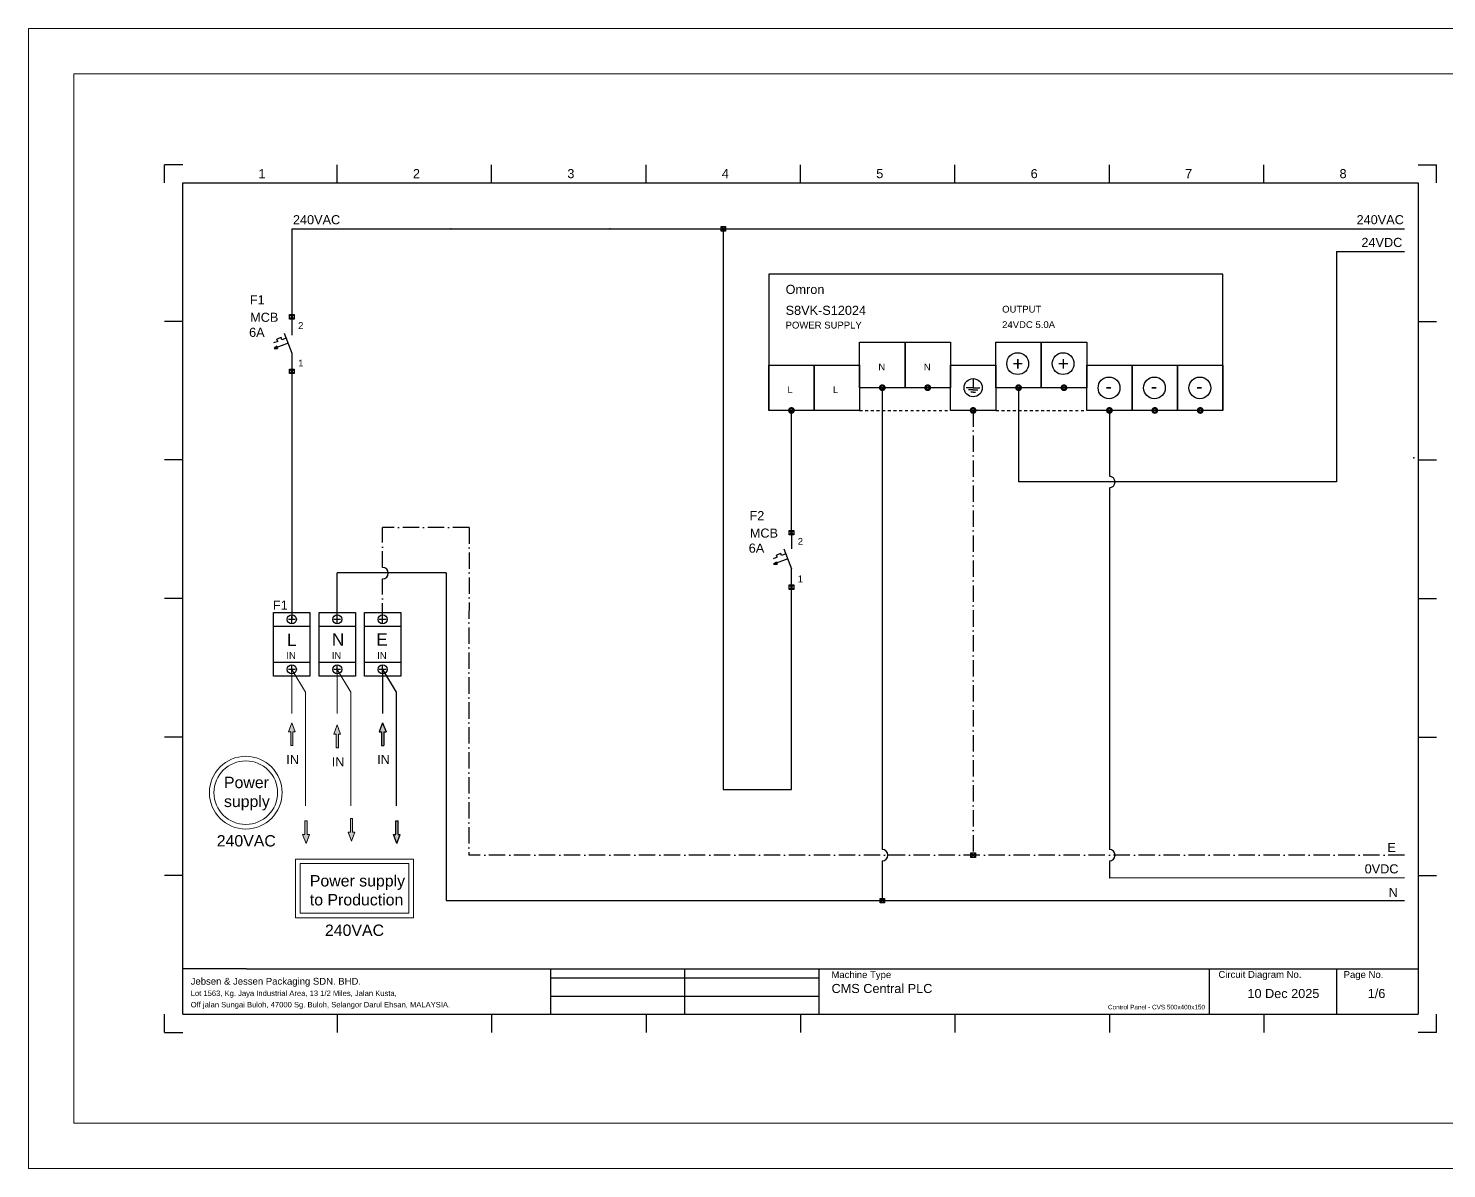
# Model space of a CAD drawing. Header units: millimetres. Extents: x -1052 to 3351, y 0 to 2015.
# Drawn here: x 0 to 312.3, y 0 to 251 of the extents above; entities that cross this region are included whole.
import ezdxf

# ---------------------------------------------------------------- set-up
doc = ezdxf.new("R2010")
doc.units = ezdxf.units.MM
doc.linetypes.add('ACAD_ISO10W100', pattern=[18, 12, -3, 0, -3])
doc.linetypes.add('JIS_02_1.2', pattern=[2.5, 1.25, -1.25])
doc.layers.add('ConnectionPoints', color=1, linetype='Continuous', lineweight=5)
doc.layers.add('Layer1', color=50, linetype='Continuous', lineweight=25)
for name, color, linetype in [('Layer1-1', 2, 'JIS_02_1.2'), ('Layer1-2', 2, 'ACAD_ISO10W100'), ('Layer4', 3, 'Continuous')]:
    doc.layers.add(name, color=color, linetype=linetype)
doc.styles.get("Standard").update_dxf_attribs({"font": 'arial.ttf'})

# ---------------------------------------------------------------- blocks, each defined once
blk = doc.blocks.new('dot')
at = {"layer": 'Layer1'}
for p, q in [((-0.5, 0.5), (0.5, 0.5)), ((-0.5, -0.5), (-0.5, 0.5)), ((0.5, 0.5), (-0.5, -0.5)), ((-0.5, 0.5), (0.5, -0.5)), ((0.5, 0.5), (0.5, -0.5)), ((0.5, -0.5), (-0.5, -0.5))]:
    blk.add_line(p, q, dxfattribs=at)

msp = doc.modelspace()

# ---------------------------------------------------------------- hatches: boundary and pattern name
at = {"layer": 'ConnectionPoints'}
h = msp.add_hatch(color=256, dxfattribs=at)
h.dxf.hatch_style = 1
h.paths.add_polyline_path([(58.292, 93.1959), (58.292, 96.1959), (58.792, 96.1959), (58.042, 98.1959), (57.292, 96.1959), (57.792, 96.1959), (57.792, 93.1959), (58.292, 93.1959)], is_closed=False)
h = msp.add_hatch(color=256, dxfattribs=at)
h.dxf.hatch_style = 1
h.paths.add_polyline_path([(68.292, 92.6959), (68.292, 95.6959), (68.792, 95.6959), (68.042, 97.6959), (67.292, 95.6959), (67.792, 95.6959), (67.792, 92.6959), (68.292, 92.6959)], is_closed=False)
h = msp.add_hatch(color=256, dxfattribs=at)
h.dxf.hatch_style = 1
h.paths.add_polyline_path([(61.4288, 76.6208), (61.4288, 73.6208), (61.9288, 73.6208), (61.1788, 71.6208), (60.4288, 73.6208), (60.9288, 73.6208), (60.9288, 76.6208), (61.4288, 76.6208)], is_closed=False)
h = msp.add_hatch(color=256, dxfattribs=at)
h.dxf.hatch_style = 1
h.paths.add_polyline_path([(71.4288, 77.1208), (71.4288, 74.1208), (71.9288, 74.1208), (71.1788, 72.1208), (70.4288, 74.1208), (70.9288, 74.1208), (70.9288, 77.1208), (71.4288, 77.1208)], is_closed=False)
at = {"layer": 'Layer4'}
h = msp.add_hatch(color=256, dxfattribs=at)
h.dxf.hatch_style = 1
h.paths.add_polyline_path([(78.292, 93.1959), (78.292, 96.1959), (78.792, 96.1959), (78.042, 98.1959), (77.292, 96.1959), (77.792, 96.1959), (77.792, 93.1959), (78.292, 93.1959)], is_closed=False)
h = msp.add_hatch(color=256, dxfattribs=at)
h.dxf.hatch_style = 1
h.paths.add_polyline_path([(81.4288, 76.6208), (81.4288, 73.6208), (81.9288, 73.6208), (81.1788, 71.6208), (80.4288, 73.6208), (80.9288, 73.6208), (80.9288, 76.6208), (81.4288, 76.6208)], is_closed=False)

# ---------------------------------------------------------------- linework, layer by layer
for p, q in [((54.042, 108.437), (54.042, 122.437)), ((54.042, 122.437), (62.042, 122.437)), ((62.042, 122.437), (62.042, 108.437)), ((64.042, 108.437), (64.042, 122.437)), ((64.042, 122.437), (72.042, 122.437)), ((72.042, 122.437), (72.042, 108.437)), ((74.042, 108.437), (74.042, 122.437)), ((74.042, 122.437), (82.042, 122.437)), ((82.042, 122.437), (82.042, 108.437)), ((54.042, 119.437), (62.042, 119.437)), ((58.792, 120.937), (57.292, 120.937)), ((58.042, 120.187), (58.042, 121.687)), ((64.042, 119.437), (72.042, 119.437)), ((68.792, 120.937), (67.292, 120.937)), ((68.042, 120.187), (68.042, 121.687)), ((74.042, 119.437), (82.042, 119.437)), ((78.792, 120.937), (77.292, 120.937)), ((78.042, 120.187), (78.042, 121.687)), ((62.042, 111.437), (54.042, 111.437)), ((58.792, 109.937), (57.292, 109.937)), ((58.042, 109.187), (58.042, 110.687)), ((72.042, 111.437), (64.042, 111.437)), ((68.792, 109.937), (67.292, 109.937)), ((68.042, 109.187), (68.042, 110.687)), ((82.042, 111.437), (74.042, 111.437)), ((78.792, 109.937), (77.292, 109.937)), ((78.042, 109.187), (78.042, 110.687)), ((62.042, 108.437), (54.042, 108.437)), ((72.042, 108.437), (64.042, 108.437)), ((82.042, 108.437), (74.042, 108.437))]:
    msp.add_line(p, q)
for centre in [(58.042, 120.937), (68.042, 120.937), (78.042, 120.937), (58.042, 109.937), (68.042, 109.937), (78.042, 109.937)]:
    msp.add_circle(centre, 1)
at = {"layer": 'ConnectionPoints'}
for p, q in [((58.042, 109.937), (58.042, 100.1959)), ((58.042, 109.937), (61.042, 104.937)), ((68.042, 109.937), (68.042, 100.1959)), ((68.042, 109.937), (71.042, 104.937)), ((61.042, 104.937), (61.042, 79.937)), ((71.042, 104.937), (71.042, 79.937)), ((58.042, 98.1959), (57.292, 96.1959)), ((58.042, 98.1959), (58.792, 96.1959)), ((68.042, 97.6959), (67.292, 95.6959)), ((68.042, 97.6959), (68.792, 95.6959)), ((57.292, 96.1959), (57.792, 96.1959)), ((57.792, 96.1959), (57.792, 93.1959)), ((58.292, 96.1959), (58.292, 93.1959)), ((58.292, 96.1959), (58.792, 96.1959)), ((67.292, 95.6959), (67.792, 95.6959)), ((67.792, 95.6959), (67.792, 92.6959)), ((68.292, 95.6959), (68.292, 92.6959)), ((68.292, 95.6959), (68.792, 95.6959)), ((57.792, 93.1959), (58.292, 93.1959)), ((67.792, 92.6959), (68.292, 92.6959)), ((60.9288, 73.6208), (60.9288, 76.6208)), ((60.9288, 76.6208), (61.4288, 76.6208)), ((61.4288, 73.6208), (61.4288, 76.6208)), ((70.9288, 74.1208), (70.9288, 77.1208)), ((70.9288, 77.1208), (71.4288, 77.1208)), ((71.4288, 74.1208), (71.4288, 77.1208)), ((61.1788, 71.6208), (60.4288, 73.6208)), ((60.4288, 73.6208), (60.9288, 73.6208)), ((61.1788, 71.6208), (61.9288, 73.6208)), ((61.4288, 73.6208), (61.9288, 73.6208)), ((71.1788, 72.1208), (70.4288, 74.1208)), ((70.4288, 74.1208), (70.9288, 74.1208)), ((71.1788, 72.1208), (71.9288, 74.1208)), ((71.4288, 74.1208), (71.9288, 74.1208))]:
    msp.add_line(p, q, dxfattribs=at)
for points in [[(0.0423, 251.0404), (2420.042, 251.0404), (2420.042, 0.0395), (0.0423, 0.0395)], [(10.0423, 241.0404), (2410.042, 241.0404), (2410.042, 10.0395), (10.0423, 10.0395)], [(58.8838, 68.1786), (84.8392, 68.1786), (84.8392, 55.2777), (58.8838, 55.2777)], [(59.8838, 67.1786), (83.8392, 67.1786), (83.8392, 56.2777), (59.8838, 56.2777)]]:
    msp.add_lwpolyline(points, close=True, dxfattribs=at)
for radius in [8, 7]:
    msp.add_circle((47.9107, 82.8), radius, dxfattribs=at)
at = {"layer": 'Layer1'}
for p, q in [((34.042, 221.037), (30.042, 221.037)), ((30.042, 217.037), (30.042, 221.037)), ((68.042, 217.037), (68.042, 221.037)), ((102.042, 217.037), (102.042, 221.037)), ((136.042, 217.037), (136.042, 221.037)), ((170.042, 217.037), (170.042, 221.037)), ((204.042, 217.037), (204.042, 221.037)), ((238.042, 217.037), (238.042, 221.037)), ((272.042, 217.037), (272.042, 221.037)), ((306.042, 221.037), (310.042, 221.037)), ((310.042, 217.037), (310.042, 221.037)), ((34.042, 217.037), (306.042, 217.037)), ((34.042, 34.037), (34.042, 217.037)), ((306.042, 217.037), (306.042, 34.037)), ((58.042, 206.9332), (303.042, 206.9332)), ((58.042, 206.9332), (58.042, 187.537)), ((153.042, 206.9332), (153.042, 83.4999)), ((288.042, 201.9332), (288.042, 151.187)), ((263.042, 196.937), (163.042, 196.937)), ((163.042, 196.937), (163.042, 166.937)), ((263.042, 166.937), (263.042, 196.937)), ((58.042, 187.537), (58.042, 183.537)), ((34.042, 186.537), (30.042, 186.537)), ((306.042, 186.537), (310.042, 186.537)), ((54.9318, 182.1423), (53.9982, 181.7839)), ((57.2133, 181.7517), (54.1237, 180.5657)), ((55.6862, 182.9674), (54.7526, 182.609)), ((54.9318, 182.1423), (54.7526, 182.609)), ((55.8654, 182.5006), (55.6862, 182.9674)), ((56.799, 182.859), (55.8654, 182.5006)), ((56.3846, 183.9663), (58.042, 179.537)), ((54.7343, 181.0679), (54.1237, 180.5657)), ((54.7567, 181.0095), (54.1237, 180.5657)), ((54.7791, 180.9512), (54.1237, 180.5657)), ((54.8015, 180.8928), (54.1237, 180.5657)), ((54.8463, 180.7761), (54.1237, 180.5657)), ((54.8687, 180.7178), (54.1237, 180.5657)), ((54.8911, 180.6594), (54.1237, 180.5657)), ((54.1237, 180.5657), (54.9135, 180.6011)), ((54.7343, 181.0679), (54.9135, 180.6011)), ((58.042, 179.537), (58.042, 175.537)), ((58.042, 175.537), (58.042, 120.937)), ((188.042, 171.937), (188.042, 70.287)), ((218.042, 171.937), (218.042, 151.187)), ((168.042, 140.0347), (168.042, 166.937)), ((238.042, 166.937), (238.042, 152.437)), ((34.042, 156.037), (30.042, 156.037)), ((306.042, 156.037), (310.042, 156.037)), ((288.042, 151.187), (218.042, 151.187)), ((238.042, 149.937), (238.042, 70.287)), ((168.042, 140.0347), (168.042, 136.464)), ((164.9318, 134.64), (163.9982, 134.2816)), ((165.6862, 135.4651), (164.7526, 135.1068)), ((164.9318, 134.64), (164.7526, 135.1068)), ((165.8654, 134.9983), (165.6862, 135.4651)), ((166.799, 135.3567), (165.8654, 134.9983)), ((166.3846, 136.464), (168.042, 132.0347)), ((92.0385, 131.187), (68.042, 131.187)), ((68.042, 120.937), (68.042, 131.187)), ((92.0385, 131.187), (92.0385, 59.037)), ((167.2133, 134.2494), (164.1237, 133.0634)), ((164.7343, 133.5656), (164.1237, 133.0634)), ((164.7567, 133.5072), (164.1237, 133.0634)), ((164.7791, 133.4489), (164.1237, 133.0634)), ((164.8015, 133.3905), (164.1237, 133.0634)), ((164.8463, 133.2738), (164.1237, 133.0634)), ((164.8687, 133.2155), (164.1237, 133.0634)), ((164.8911, 133.1571), (164.1237, 133.0634)), ((164.1237, 133.0634), (164.9135, 133.0988)), ((164.7343, 133.5656), (164.9135, 133.0988)), ((168.042, 128.0232), (168.042, 132.0347)), ((168.042, 83.4999), (168.042, 128.0232)), ((34.042, 125.537), (30.042, 125.537)), ((306.042, 125.537), (310.042, 125.537)), ((34.042, 95.037), (30.042, 95.037)), ((306.042, 95.037), (310.042, 95.037)), ((153.042, 83.4999), (168.042, 83.4999)), ((188.042, 67.787), (188.042, 59.037)), ((238.042, 67.787), (238.042, 63.9664)), ((34.042, 64.537), (30.042, 64.537)), ((303.042, 64.037), (238.042, 63.9664)), ((306.042, 64.537), (310.042, 64.537)), ((94.042, 44.037), (306.042, 44.037)), ((114.9642, 42.037), (174.042, 42.037)), ((114.9642, 38.037), (174.042, 38.037)), ((30.042, 30.037), (30.042, 34.037)), ((34.042, 34.037), (306.042, 34.037)), ((68.042, 34.037), (68.042, 30.037)), ((102.042, 34.037), (102.042, 30.037)), ((136.042, 34.037), (136.042, 30.037)), ((170.042, 34.037), (170.042, 30.037)), ((204.042, 34.037), (204.042, 30.037)), ((238.042, 34.037), (238.042, 30.037)), ((272.042, 34.037), (272.042, 30.037)), ((310.042, 30.037), (310.042, 34.037)), ((30.042, 30.037), (34.042, 30.037)), ((310.042, 30.037), (306.042, 30.037))]:
    msp.add_line(p, q, dxfattribs=at)
at = {"layer": 'Layer1', "lineweight": -3}
for p, q in [((288.042, 201.9332), (303.042, 201.9332)), ((208.042, 171.937), (206.542, 171.937)), ((208.042, 173.937), (208.042, 171.937)), ((208.042, 171.937), (209.542, 171.937)), ((208.042, 171.437), (207.042, 171.437)), ((208.042, 170.937), (207.542, 170.937)), ((208.042, 171.437), (209.042, 171.437)), ((208.042, 170.937), (208.542, 170.937)), ((92.0385, 59.037), (303.042, 59.037)), ((48.042, 44.037), (34.042, 44.037)), ((48.042, 44.037), (94.042, 44.037)), ((114.9642, 44.037), (114.9642, 34.037)), ((144.5031, 44.037), (144.5031, 34.037)), ((174.042, 44.037), (174.042, 34.037)), ((260.042, 44.037), (260.042, 34.037)), ((288.042, 44.037), (288.042, 34.037))]:
    msp.add_line(p, q, dxfattribs=at)
at = {"layer": 'Layer1'}
for points in [[(183.042, 181.937), (193.042, 181.937), (193.042, 171.937), (183.042, 171.937)], [(193.042, 181.937), (203.042, 181.937), (203.042, 171.937), (193.042, 171.937)], [(213.042, 181.937), (223.042, 181.937), (223.042, 171.937), (213.042, 171.937)], [(223.042, 181.937), (233.042, 181.937), (233.042, 171.937), (223.042, 171.937)], [(163.042, 176.937), (173.042, 176.937), (173.042, 166.937), (163.042, 166.937)], [(173.042, 176.937), (183.042, 176.937), (183.042, 166.937), (173.042, 166.937)], [(203.042, 176.937), (213.042, 176.937), (213.042, 166.937), (203.042, 166.937)], [(233.042, 176.937), (243.042, 176.937), (243.042, 166.937), (233.042, 166.937)], [(243.042, 176.937), (253.042, 176.937), (253.042, 166.937), (243.042, 166.937)], [(253.042, 176.937), (263.042, 176.937), (263.042, 166.937), (253.042, 166.937)]]:
    msp.add_lwpolyline(points, close=True, dxfattribs=at)
at = {"layer": 'Layer1', "const_width": 0.5}
for points in [[(187.542, 171.937, 1), (188.542, 171.937, 1)], [(197.542, 171.937, 1), (198.542, 171.937, 1)], [(217.542, 171.937, 1), (218.542, 171.937, 1)], [(227.542, 171.937, 1), (228.542, 171.937, 1)], [(167.542, 166.937, 1), (168.542, 166.937, 1)], [(207.542, 166.937, 1), (208.542, 166.937, 1)], [(237.542, 166.937, 1), (238.542, 166.937, 1)], [(247.542, 166.937, 1), (248.542, 166.937, 1)], [(257.542, 166.937, 1), (258.542, 166.937, 1)]]:
    msp.add_lwpolyline(points, format="xyb", close=True, dxfattribs=at)
at = {"layer": 'Layer1'}
for centre, radius in [((217.8493, 177.2378), 2.396), ((227.8493, 177.2378), 2.396), ((208.042, 171.937), 2), ((237.9561, 171.8992), 2.396), ((247.9561, 171.8992), 2.396), ((257.9561, 171.8992), 2.396)]:
    msp.add_circle(centre, radius, dxfattribs=at)
for centre in [(238.042, 151.187), (78.042, 131.1146), (188.042, 69.037), (238.042, 69.037)]:
    msp.add_arc(centre, 1.25, 270, 90, dxfattribs=at)
at = {"layer": 'Layer1', "linetype": 'ByBlock', "lineweight": -3}
for p in [(153.042, 206.954), (58.042, 187.5577), (58.042, 187.537), (58.042, 175.5577), (188.042, 59.0577)]:
    msp.add_point(p, dxfattribs=at)
at = {"layer": 'Layer1', "lineweight": -3}
for p in [(188.042, 171.937), (198.042, 171.937), (218.042, 171.937), (228.042, 171.937), (168.042, 166.937), (208.042, 166.937), (238.042, 166.937), (248.042, 166.937), (258.042, 166.937)]:
    msp.add_point(p, dxfattribs=at)
at = {"layer": 'Layer1-1', "ltscale": 0.5}
for p, q in [((183.042, 166.937), (203.042, 166.937)), ((213.042, 166.937), (233.042, 166.937))]:
    msp.add_line(p, q, dxfattribs=at)
at = {"layer": 'Layer1-2', "lineweight": -3}
msp.add_line((163.042, 171.937), (163.042, 166.937), dxfattribs=at)
at = {"layer": 'Layer1-2', "ltscale": 0.3}
for p, q in [((208.042, 166.937), (208.042, 69.037)), ((78.042, 132.3646), (78.042, 141.187)), ((97.0666, 141.187), (78.042, 141.187)), ((97.0666, 141.187), (97.0108, 69.037)), ((78.042, 120.937), (78.042, 129.8646)), ((303.042, 69.037), (97.0108, 69.037))]:
    msp.add_line(p, q, dxfattribs=at)
at = {"layer": 'Layer1-2', "lineweight": -3}
for p in [(93.042, 206.9332), (128.042, 206.9332), (153.042, 206.9332), (58.042, 175.537), (188.042, 171.937), (198.042, 171.937), (218.042, 171.937), (228.042, 171.937), (168.042, 166.937), (208.042, 166.937), (238.042, 166.937), (248.042, 166.937), (258.042, 166.937), (305.042, 156.537), (208.042, 69.037), (188.042, 59.037)]:
    msp.add_point(p, dxfattribs=at)
at = {"layer": 'Layer4'}
for p, q in [((78.042, 109.937), (78.042, 100.1959)), ((78.042, 109.937), (81.042, 104.937)), ((81.042, 104.937), (81.042, 79.937)), ((78.042, 98.1959), (77.292, 96.1959)), ((78.042, 98.1959), (78.792, 96.1959)), ((77.292, 96.1959), (77.792, 96.1959)), ((77.792, 96.1959), (77.792, 93.1959)), ((78.292, 96.1959), (78.292, 93.1959)), ((78.292, 96.1959), (78.792, 96.1959)), ((77.792, 93.1959), (78.292, 93.1959)), ((80.9288, 73.6208), (80.9288, 76.6208)), ((80.9288, 76.6208), (81.4288, 76.6208)), ((81.4288, 73.6208), (81.4288, 76.6208)), ((81.1788, 71.6208), (80.4288, 73.6208)), ((80.4288, 73.6208), (80.9288, 73.6208)), ((81.1788, 71.6208), (81.9288, 73.6208)), ((81.4288, 73.6208), (81.9288, 73.6208))]:
    msp.add_line(p, q, dxfattribs=at)

# ---------------------------------------------------------------- block references
at = {"layer": 'Layer1'}
for p in [(153.042, 206.9332), (58.042, 187.537), (58.042, 175.537), (168.042, 140.0347), (168.042, 128.0347), (208.042, 69.037), (188.042, 59.037)]:
    msp.add_blockref('dot', p, dxfattribs=at)

# ---------------------------------------------------------------- texts
at = {"layer": 'ConnectionPoints'}
for s, height, p in [('L', 2.7, (56.994, 115.1041)), ('N', 2.7, (66.8712, 115.1655)), ('IN', 1.5, (56.8351, 112.233)), ('IN', 1.5, (66.8351, 112.233)), ('IN', 2, (56.8351, 89.1061)), ('IN', 2, (66.8351, 88.6061))]:
    msp.add_text(s, height=height, dxfattribs=at).set_placement(p)
at = {"layer": 'ConnectionPoints', "char_height": 2.5, "attachment_point": 1}
for s, insert, width in [('Power \\Psupply', (43.1065, 86.3002), 18.398388), ('240VAC', (41.5143, 73.4527), 18.398388), ('Power supply\\Pto Production', (62.0126, 64.6488), 26.904707), ('240VAC', (65.3433, 53.7611), 18.398388)]:
    msp.add_mtext(s, dxfattribs=dict(at, insert=insert, width=width))
at = {"layer": 'Layer1', "lineweight": -3}
for s, height, p in [('240VAC', 2, (58.2911, 207.9218)), ('240VAC', 2, (292.4621, 207.9218)), ('240VAC', 2, (292.4621, 207.9218)), ('24VDC', 2, (293.5222, 202.9218)), ('E', 2, (299.2304, 69.7479)), ('0VDC', 2, (294.2383, 65.0256)), ('N', 2, (299.528, 59.8242)), ('Jebsen & Jessen Packaging SDN. BHD.', 1.5, (35.7808, 40.537)), ('Machine Type', 1.5, (176.8455, 41.9829)), ('Circuit Diagram No.', 1.5, (262.042, 42.037)), ('Page No.', 1.5, (289.6196, 42.0084)), ('Lot 1563, Kg. Jaya Industrial Area, 13 1/2 Miles, Jalan Kusta,', 1.2, (35.7808, 38.037)), ('Off jalan Sungai Buloh, 47000 Sg. Buloh, Selangor Darul Ehsan, MALAYSIA.', 1.2, (35.7808, 35.537))]:
    msp.add_text(s, height=height, dxfattribs=at).set_placement(p)
at = {"layer": 'Layer1'}
for s, height, p in [('F1', 2, (48.8098, 190.2834)), ('2', 1.5, (59.4313, 184.8795)), ('1', 1.5, (59.4313, 176.611)), ('F2', 2, (158.8098, 142.7811)), ('2', 1.5, (169.4313, 137.3772)), ('1', 1.5, (169.4313, 129.1087)), ('F1', 2, (53.8814, 123.0486))]:
    msp.add_text(s, height=height, dxfattribs=at).set_placement(p)
at = {"layer": 'Layer1', "attachment_point": 1}
for s, insert, char_height in [('1', (50.7066, 220.0651), 2), ('2', (84.7066, 220.0651), 2), ('3', (118.7066, 220.0651), 2), ('4', (152.7066, 220.0651), 2), ('5', (186.7066, 220.0651), 2), ('6', (220.7066, 220.0651), 2), ('7', (254.7066, 220.0651), 2), ('8', (288.7066, 220.0651), 2), ('Omron', (166.7586, 194.5855), 2), ('MCB', (48.8711, 188.4433), 2), ('S8VK-S12024', (166.7586, 189.9735), 2), ('OUTPUT', (214.43, 189.9735), 1.5), ('6A', (48.6388, 185.1315), 2), ('POWER SUPPLY', (166.7586, 186.47), 1.5), ('24VDC 5.0A', (214.43, 186.5734), 1.5), ('MCB', (158.8711, 140.941), 2), ('6A', (158.6388, 137.6292), 2)]:
    msp.add_mtext(s, dxfattribs=dict(at, insert=insert, char_height=char_height))
at = {"layer": 'Layer1', "lineweight": -3, "attachment_point": 1}
for s, insert, char_height, width in [('CMS Central PLC', (176.8699, 40.6935), 2, 44.23883), ('10 Dec 2025', (268.4306, 39.5852), 2, 20.743661), ('1/6', (294.9168, 39.5852), 2, 7.999046), ('Control Panel - CVS 500x400x150', (237.7286, 36.0968), 1, 44.306977)]:
    msp.add_mtext(s, dxfattribs=dict(at, insert=insert, char_height=char_height, width=width))
at = {"layer": 'Layer1-2', "lineweight": -3}
for s, height, p in [('+', 3, (216.6568, 175.7654)), ('+', 3, (226.6568, 175.7654)), ('N', 1.5, (187.1777, 175.7654)), ('N', 1.5, (197.1777, 175.7654)), ('L', 1.5, (167.1579, 170.7654)), ('L', 1.5, (177.1579, 170.7654)), ('-', 3, (237.1777, 170.7654)), ('-', 3, (247.1777, 170.7654)), ('-', 3, (257.1777, 170.7654))]:
    msp.add_text(s, height=height, dxfattribs=at).set_placement(p)
at = {"layer": 'Layer4'}
for s, height, p in [('E', 2.7, (76.6255, 115.1655)), ('IN', 1.5, (76.8351, 112.233)), ('IN', 2, (76.8351, 89.1061))]:
    msp.add_text(s, height=height, dxfattribs=at).set_placement(p)

doc.saveas('drawing.dxf')
